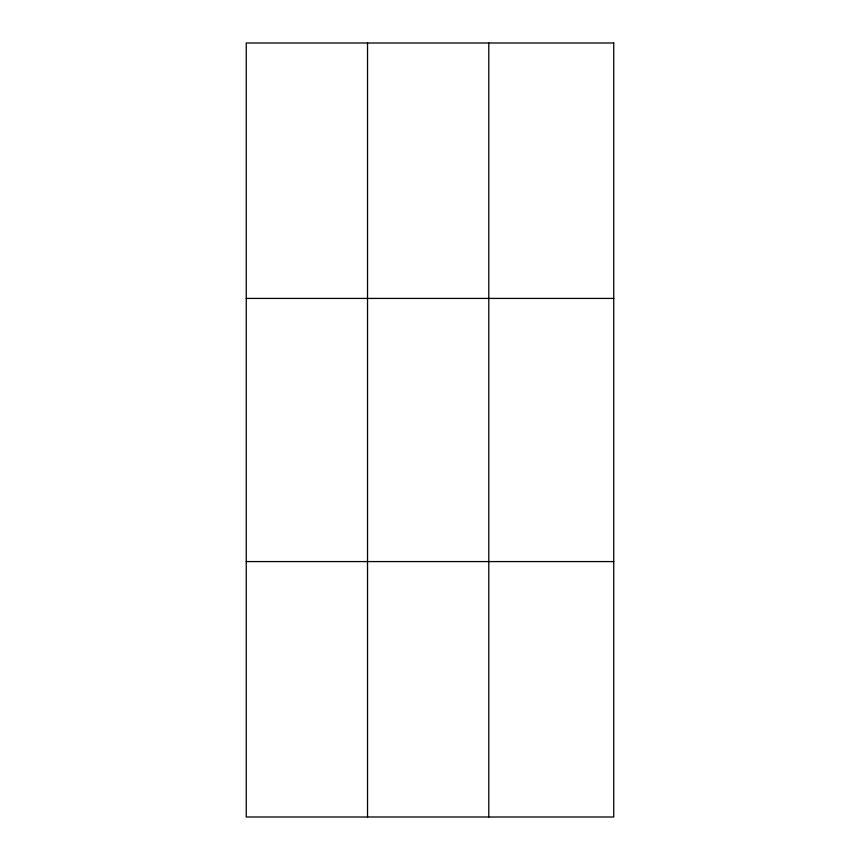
<?xml version="1.0" encoding="UTF-8"?>
<svg xmlns="http://www.w3.org/2000/svg" width="860" height="860" viewBox="0 0 860 860"><rect width="100%" height="100%" fill="white"/><g stroke="black" fill="none" stroke-linecap="round" stroke-linejoin="round"><path stroke-width="1.29" d="M367.532 817L367.532 43M488.792 817L488.792 43M246.261 298.42L613.739 298.42M246.261 561.58L613.739 561.58M613.739 43L613.739 817L246.261 817L246.261 43L613.739 43"/></g></svg>
